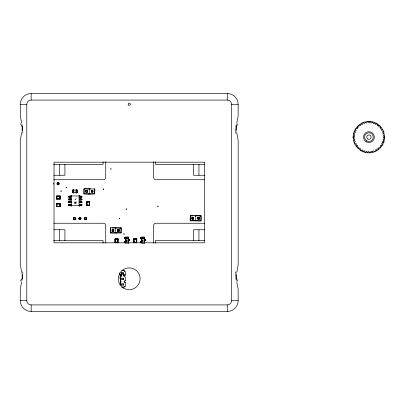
<?xml version="1.0" encoding="UTF-8"?>
<svg xmlns="http://www.w3.org/2000/svg" width="405" height="405" viewBox="0 0 405 405"><rect width="100%" height="100%" fill="white"/><g stroke="black" fill="none" stroke-linecap="round" stroke-linejoin="round"><path stroke-width="0.61" d="M68.622 197.093L71.017 197.184C67.999 197.594 68.045 195.762 71.017 196.106L68.622 196.243M68.637 205.401L68.627 204.54L68.622 205.401L71.017 205.492L71.012 204.545L68.627 204.54M68.637 202.632L68.627 201.771L68.622 202.632L71.017 202.723L71.017 201.685L68.627 201.771M68.637 199.862L68.627 199.002L68.622 199.862L71.017 199.954L71.017 198.916L68.627 199.002M68.637 197.093L68.637 196.243M81.901 205.401L79.522 205.537L81.916 205.401L81.901 204.55L79.522 204.464L81.916 204.55M129.236 240.555L129.236 239.689L129.752 239.694L129.747 240.555L128.441 240.58L129.747 240.555L129.732 239.694L128.441 239.654L129.236 239.689M145.284 240.555L145.289 239.689L145.8 239.694L145.8 240.555L144.494 240.58L145.8 240.555L145.785 239.694L144.494 239.654L145.289 239.689M124.811 238.484L125.591 238.515L125.591 237.619L124.294 237.624L124.31 238.484L124.811 238.484L124.811 237.619L125.591 237.619L125.591 238.515L124.294 238.479L124.294 237.624L124.811 237.619M125.079 238.484L125.079 237.619M140.859 238.484L141.644 238.515L141.639 237.619L140.348 237.624L140.363 238.484L140.859 238.484L140.864 237.619L141.639 237.619L141.644 238.515L140.348 238.479L140.348 237.624L140.864 237.619M141.127 238.484L141.132 237.619M56.862 206.672L56.872 203.847L59.915 203.836L59.915 206.672L56.862 206.672L56.872 203.847M56.862 198.921L56.872 196.096L59.915 196.086L59.915 198.921L56.862 198.921L56.872 196.096M59.915 206.672L59.915 203.836M59.915 198.921L59.915 196.086M124.806 242.63L124.811 241.765L125.601 241.744L124.294 241.77L124.294 242.625L125.606 242.666L124.294 242.625L124.31 241.77L124.811 241.765M140.859 242.63L140.864 241.765L141.654 241.744L140.348 241.77L140.348 242.625L141.654 242.666L140.348 242.625L140.363 241.77L140.864 241.765M76.084 192.831L77.137 192.805L72.849 192.8L72.839 190.026L72.849 192.8L73.897 192.831M69.701 202.637L69.706 201.776L71.017 201.685M69.701 199.868L69.706 199.007L71.017 198.916M69.701 197.098L69.706 196.238M69.701 205.406L69.706 204.545L71.012 204.545M80.833 202.637L80.838 201.776L81.916 201.781L81.911 202.642L79.522 202.728L79.522 201.695L81.916 201.781L81.911 202.642L79.522 202.728M80.833 199.868L80.838 199.007L81.916 199.012L81.911 199.873L79.522 199.959L79.522 198.921L81.916 199.012L81.911 199.873L79.522 199.959M80.833 205.406L80.838 204.545M80.833 197.119L80.843 196.238L81.916 196.243L81.916 197.093L79.527 197.098L79.522 196.152L81.916 196.243L81.901 197.093L79.527 197.098M84.012 193.919L83.967 188.882L94.775 188.907L94.735 193.813L84.012 193.919L84.012 188.776L90.568 188.943M83.921 193.787L88.695 194.111L89.348 193.787L90.001 194.111L94.689 193.919L94.775 188.907M110.251 232.779L110.337 227.767L121.156 228.061L121.211 228.881L121.014 232.91L110.337 232.91L121.06 232.804M121.014 232.91L121.1 227.899L112.084 227.883M199.812 216.032L200.996 215.789L201.042 220.826L190.234 220.801L190.32 215.789L195.002 215.592L195.655 215.916L200.996 215.789L200.996 220.933L190.178 220.634L190.32 215.789M85.82 192.107L85.82 190.583L85.82 192.107L87.343 192.107L87.343 190.583L85.82 190.583M87.202 191.995C86.933 188.279 88.381 193.711 85.941 191.955M91.353 192.107L91.353 190.583L91.353 192.107L92.877 192.107L92.877 190.583L91.353 190.583M92.877 192.107L92.877 190.583M112.144 229.579L112.144 231.103L113.668 231.103L113.668 229.579L112.144 229.579L112.144 231.103M113.552 229.731L113.668 231.103L112.266 230.951L113.552 231.007L113.668 229.579L112.291 229.691M117.678 231.103L117.678 229.579L117.678 231.103L119.207 231.103L119.207 229.579L117.678 229.579M117.794 230.961L119.207 231.103L119.207 229.579M193.651 219.12L193.534 217.748L192.243 217.693L192.127 219.12L192.127 217.596L192.127 219.12L193.651 219.12L193.651 217.596L192.127 217.596L193.651 217.596M197.66 219.12L197.66 217.596L197.66 219.12L199.189 219.12L199.189 217.596L197.66 217.596L199.189 217.596M199.073 217.738L199.189 219.12L199.068 217.748L197.807 217.708M353.094 136.703L354.851 134.946C352.947 133.316 353.636 130.856 356.213 130.704C354.907 128.572 356.324 126.431 358.82 127.094C358.238 124.659 360.242 123.064 362.414 124.462C362.612 121.971 365.011 121.07 366.641 123.069C367.467 120.751 370.297 120.644 371.096 123.054C372.721 121.156 375.197 121.839 375.339 124.416C377.47 123.115 379.612 124.527 378.953 127.023C381.383 126.441 382.978 128.451 381.581 130.618L383.834 131.817L383.97 132.222M384.745 137.548C384.968 136.075 383.91 139.943 382.988 139.305L384.107 141.598L383.945 142.109M76.039 202.095L76.018 202.262M74.839 201.979L74.9 202.186M68.622 199.862L69.437 199.862L69.498 199.012M68.622 202.632L69.437 202.632L69.498 201.781M68.622 205.401L69.437 205.401L69.498 204.55M81.041 199.862L81.101 199.012M81.041 202.632L81.101 201.781M127.221 241.719L126.942 241.719M143.274 241.719L142.995 241.719M22.143 129.59L22.143 126.142M22.143 278.858L22.143 275.41M236.272 126.142L236.272 129.59M236.272 275.41L236.272 278.858M126.735 240.535L126.957 240.778M126.735 241.269L126.957 241.507M142.788 240.535L143.011 240.778M142.788 241.269L142.904 241.522L142.813 241.208M76.039 198.587L76.003 198.399M126.76 240.474L126.866 240.793M126.76 241.208L126.866 241.527M142.813 240.474L142.914 240.793M127.18 240.292L126.856 240.059L127.226 240.155M22.007 130.764L21.946 131.185M22.007 280.027L21.946 280.452M236.409 124.973L236.474 124.548M236.409 274.236L236.474 273.815M120.563 283.065L120.963 281.399L120.265 280.878L120.781 281.637L120.067 284.973M21.698 132.536L20.25 140.221L20.25 264.617L21.698 272.464M21.698 281.799L20.285 288.816L20.25 300.561A10.894 10.894 0 0 0 31.145 311.46L227.271 311.46A10.894 10.894 0 0 0 238.165 300.561L238.13 288.816L236.722 281.799M236.722 123.201L238.13 116.184L238.165 104.439A10.894 10.894 0 0 0 227.271 93.54L31.145 93.54A10.894 10.894 0 0 0 20.25 104.439L20.285 116.184L21.698 123.201M236.722 272.464L237.31 269.862M73.826 192.831L73.735 192.679A4.875 4.875 0 0 0 73.735 190.153L73.791 190.001M237.401 269.472L238.165 264.617L238.165 140.383L236.722 132.536M120.963 281.399L120.781 281.637L119.824 277.192L121.135 276.21L122.042 273.41L121.895 272.636L123.292 272.636L123.292 274.033L124.057 276.21L125.363 277.192L125.363 280.549L124.006 281.637L125.363 282.725L125.363 286.082L124.041 287.16L121.718 287.17M120.736 281.971L120.482 284.796M123.292 272.636L123.292 274.033L124.057 276.21M121.895 279.566L121.895 278.174L123.292 278.174L123.292 279.566L121.895 279.566L121.895 278.174M123.292 278.174L123.292 279.566M121.895 285.105L121.895 283.708L123.292 283.708L123.292 285.105L121.895 285.105L121.895 283.708M123.292 283.708L123.292 285.105M124.057 275.992L125.363 275.015L125.363 271.659L124.057 270.565L121.728 270.586M73.705 192.79L73.7 190.026L72.839 190.026L76.277 190.041L76.155 192.831M73.725 192.785L72.87 192.765M127.008 238.798L127.074 239.163L126.795 239.031M143.102 238.798C143.021 238.545 142.879 239.492 142.849 239.031M383.91 142.211L381.626 143.547C382.938 145.673 381.505 147.82 379.019 147.157L378.488 149.734M199.169 218.457L199.189 218.133M121.135 276.21L121.895 274.033L121.895 272.636M126.33 237.684L126.497 237.583C127.448 237.851 125.99 238.322 126.664 238.15L126.497 237.583M142.383 237.684L142.55 237.583C143.502 237.851 142.044 238.322 142.717 238.15L142.55 237.583M110.337 227.767L110.337 232.91L111.522 232.662M120.953 274.55L120.482 275.501L121.895 274.033L123.292 274.033L125.363 275.015M86.857 205.664L86.857 201.523L89.692 201.523L89.692 205.664L86.857 205.664L86.857 201.523M89.692 204.9L89.692 205.664L89.692 201.523L89.692 202.282M115.091 242.747L115.091 238.606L117.921 238.606L117.921 242.747L115.091 242.747L115.091 238.606M117.921 241.987L117.921 242.747L117.921 238.606L117.921 239.37M133.908 239.37L133.908 238.606L133.908 242.747L136.743 242.747L136.743 238.606L133.908 238.606L133.908 242.747L133.908 241.987M136.743 242.747L136.743 238.606M126.831 239.102L127.15 238.839M89.687 202.075L89.692 205.117L86.857 205.117L86.857 202.065L89.692 202.065L86.857 202.065M117.916 239.163L117.921 242.205L115.091 242.205L115.091 239.152L117.921 239.152L115.091 239.152M136.733 239.163L136.743 242.205L133.908 242.205L133.908 239.152L136.743 239.152L133.908 239.152M142.909 238.844L143.203 238.839M88.695 194.111L89.348 193.458L90.001 194.111M115.02 233.108L115.673 232.455L116.331 233.108M201.082 215.916L196.314 215.592L195.655 216.245L195.002 215.592M125.626 243.268L125.626 236.981M141.674 243.268L141.674 236.981M77.092 190.066L77.132 192.795L77.092 190.066L76.155 190.001M125.363 280.549L124.026 281.637L125.363 282.725M124.71 286.573L125.363 286.082M378.402 149.799L377.88 150.174L375.425 149.789C375.227 152.285 372.828 153.176 371.193 151.176C370.064 153.515 367.826 153.596 366.738 151.192C365.113 153.095 362.642 152.407 362.5 149.83C360.349 151.095 358.238 149.749 358.886 147.228L356.375 146.782L356.117 146.438M56.315 196.086L60.456 196.086L60.456 198.921L56.315 198.921L56.315 196.086L60.456 196.086M59.697 198.921L60.456 198.921L56.315 198.921L57.08 198.921M56.315 203.836L60.456 203.836L60.456 206.672L56.315 206.672L56.315 203.836L60.456 203.836M59.697 206.672L60.456 206.672L56.315 206.672L57.08 206.672M85.156 219.93L86.204 219.237L86.204 217.839L84.812 217.839L84.812 219.237L86.204 219.237L85.252 219.707M199.189 218.614L199.169 218.148M196.314 215.592L195.655 215.916L195.655 220.801M119.824 272.778L119.824 275.015L121.895 274.033M58.806 182.969L57.414 182.969L57.414 184.361L58.806 184.361L58.806 182.969L57.414 182.969M57.414 184.361L58.806 184.361M75.138 217.839L73.74 217.839L73.74 219.237L75.138 219.237L75.138 217.839L73.74 217.839M73.74 219.237L75.138 219.237M80.671 217.839L79.279 217.839L79.279 219.237L80.671 219.237L80.671 217.839L79.279 217.839M79.279 219.237L80.671 219.237M86.204 217.839L84.812 217.839M84.812 219.237L86.204 219.237M73.826 190.001L72.89 190.056M119.936 228.243L121.1 227.899M77.107 192.75L76.282 192.785L76.191 192.451M368.509 121.297L369.34 121.297M79.522 198.921L80.838 199.007M79.522 201.695L80.838 201.776M80.489 197.098L80.352 196.238L79.582 197.098L79.522 196.152L80.843 196.238M68.637 199.012L69.706 199.007M68.637 201.781L69.706 201.776M68.637 204.55L69.706 204.545M31.145 100.081L227.271 100.081A4.359 4.359 0 0 1 231.63 104.439L231.63 300.561A4.359 4.359 0 0 1 227.271 304.919L31.145 304.919A4.359 4.359 0 0 1 26.786 300.561L26.786 104.439A4.359 4.359 0 0 1 31.145 100.081L31.145 93.54M20.25 104.439L26.786 104.439M231.63 104.439L238.165 104.439M53.607 164.364L103.057 164.364L103.057 161.848M204.808 164.364L155.358 164.364L155.358 161.848M53.87 175.259L64.921 175.259L64.921 164.364M204.545 175.259L193.494 175.259L193.494 164.364M53.855 179.719L103.533 179.719A2.207 2.207 0 0 0 105.74 177.511L105.74 161.767M204.49 179.719L155.834 179.719A2.207 2.207 0 0 1 153.627 177.511L153.627 161.767M74.859 199.792L75.527 199.792M53.855 223.246L103.533 223.246A2.207 2.207 0 0 1 105.74 225.453L105.74 243.106M204.49 223.246L155.834 223.246A2.207 2.207 0 0 0 153.627 225.453L153.627 243.106M53.87 229.741L64.921 229.741L64.921 240.636M204.545 229.741L193.494 229.741L193.494 240.636M125.808 237.163L128.42 236.981L128.42 243.268L128.238 237.163L125.808 237.163L125.808 243.086L128.238 243.086M141.856 237.163L144.474 236.981L144.474 243.268L141.861 243.081L141.856 237.163L144.286 237.168L144.291 243.086M53.607 240.636L103.057 240.636L103.057 243.152M204.808 240.636L155.358 240.636L155.358 243.152M20.25 300.561L26.786 300.561M231.63 300.561L238.165 300.561M86.867 205.107L89.692 205.117M127.2 238.413L126.942 238.641L127.226 238.474M143.254 238.413L142.803 238.575L143.279 238.474M115.096 242.195L117.921 242.205M133.918 242.195L136.743 242.205M190.274 215.895L193.266 215.905M69.437 199.862L71.017 199.954M69.437 202.632L71.017 202.723M69.437 205.401L71.017 205.492L70.956 204.545L70.186 205.411L70.05 204.545M122.31 287.16L124.057 287.175M122.3 270.586L124.046 270.606L124.71 271.603M91.5 190.694L92.76 190.735M85.961 190.694L87.222 190.735M91.474 191.955L92.735 191.995M197.782 218.968L199.042 219.009M192.248 218.968L193.509 219.009M117.825 229.691L119.085 229.731M117.799 230.951L119.06 230.987M76.191 190.001L77.132 190.036L76.246 190.153A4.875 4.875 0 0 0 76.246 192.679L76.287 192.81M75.867 201.913L75.892 202.075M126.775 238.621L126.75 238.575M142.945 240.084L143.026 240.18M119.824 275.015L121.135 275.992M75.33 199.432L75.376 199.549M384.745 136.713L384.75 137.062L382.973 134.85L383.991 132.278M353.094 137.563L354.866 139.401C352.866 141.031 353.762 143.431 356.258 143.633L355.868 146.083L356.117 146.438M75.958 218.958L75.846 218.644L76.024 219.08M236.474 131.185L236.409 130.764M236.474 280.452L236.409 280.027M21.946 124.548L22.007 124.973M21.946 273.815L22.007 274.236M144.828 239.694L144.869 240.555M141.279 237.619L141.325 238.479M141.279 241.765L141.325 242.625M128.775 239.694L128.815 240.555M125.231 237.619L125.272 238.479M125.231 241.765L125.272 242.625M80.099 196.243L80.134 197.093M70.404 204.55L70.44 205.401M145.405 239.694L145.415 240.555M140.732 241.765L140.743 242.625M129.357 239.694L129.362 240.555M124.679 241.765L124.689 242.625M140.727 237.624L140.732 238.479M124.679 237.624L124.679 238.479M80.099 204.55L80.099 205.401M70.44 196.243L70.44 197.093M144.955 239.689L144.955 240.56M141.193 241.765L141.193 242.63M128.901 239.689L128.901 240.56M125.14 241.765L125.145 242.63M81.101 196.243L81.101 197.093M81.101 204.55L81.101 205.401M80.352 199.007L80.357 199.873M80.352 201.776L80.357 202.642M80.352 204.545L80.357 205.411M70.181 196.233L70.186 197.098M70.181 199.002L70.186 199.868M70.181 201.771L70.186 202.642M69.437 196.243L69.437 197.093M80.099 199.012L80.099 199.862M80.099 201.781L80.099 202.632M70.44 199.012L70.44 199.862M70.44 201.781L70.44 202.632M235.988 125.616L235.988 130.121M235.988 274.879L235.988 279.384M227.271 93.54L227.271 100.081M227.271 304.919L227.271 311.46M198.941 164.364L198.941 175.259M198.941 229.741L198.941 240.636M120.482 276.701L120.482 281.04M115.673 227.899L115.673 232.779M89.348 188.907L89.348 193.787M76.024 202.616L76.024 203.32M75.877 202.616L75.877 203.143L75.289 203.143L75.289 202.682M74.859 202.647L74.859 203.143M74.712 202.647L74.712 203.32M59.474 164.364L59.474 175.259M59.474 229.741L59.474 240.636M31.145 304.919L31.145 311.46M22.427 125.616L22.427 130.121M22.427 274.879L22.427 279.384M237.502 125.044A17.268 7.518 -85.4 0 1 237.705 123.854M236.748 126.239A14.843 9.102 -88.6 0 1 236.874 125.125M235.968 130.906A14.843 10.039 89.6 0 1 235.816 129.681M235.806 133.144A17.268 9.598 87.6 0 1 235.502 131.65M237.705 281.146A17.268 7.518 85.4 0 1 237.502 279.956M236.874 279.875A14.843 9.102 88.6 0 1 236.748 278.761M235.816 275.319A14.843 10.039 -89.6 0 1 235.968 274.094M235.502 273.35A17.268 9.598 -87.6 0 1 235.806 271.856M20.918 279.956A17.268 7.518 -85.4 0 1 20.716 281.146M21.673 278.761A14.843 9.102 -88.6 0 1 21.546 279.875M22.452 274.094A14.843 10.039 89.6 0 1 22.604 275.319M22.614 271.856A17.268 9.598 87.6 0 1 22.913 273.35M20.716 123.854A17.268 7.518 85.4 0 1 20.918 125.044M21.546 125.125A14.843 9.102 88.6 0 1 21.673 126.239M22.604 129.681A14.843 10.039 -89.6 0 1 22.452 130.906M22.913 131.65A17.268 9.598 -87.6 0 1 22.614 133.144M53.668 183.176A1.2 1.2 0 0 1 53.668 184.153M87.191 190.542A1.088 1.088 0 0 1 87.364 192.203M113.314 229.427A1.088 1.088 0 0 1 113.314 231.447M112.499 231.447A1.088 1.088 0 0 1 111.982 231.017M119.278 231.139A1.088 1.088 0 0 1 118.852 231.447M118.037 231.447A1.088 1.088 0 0 1 117.658 231.194M123.333 274.281A1.2 1.2 0 0 1 123.196 274.372M121.996 274.372A1.2 1.2 0 0 1 121.677 274.104M121.677 272.565A1.2 1.2 0 0 1 121.925 272.342M121.794 285.297A1.2 1.2 0 0 1 121.677 285.176M192.552 219.297A1.088 1.088 0 0 1 192.41 217.282M193.367 217.282A1.088 1.088 0 0 1 193.772 217.622M199.473 218.563A1.088 1.088 0 0 1 198.688 219.318M197.432 217.819A1.088 1.088 0 0 1 197.949 217.282M198.901 217.282A1.088 1.088 0 0 1 199.473 217.961M71.482 195.944L71.477 205.705L71.042 206.145L71.477 205.705L79.061 205.7L79.501 206.145L79.061 205.7L79.056 195.944L79.496 195.499L79.056 195.944L71.482 195.944L71.032 195.514L71.482 195.944M353.089 137.098C353.089 138.075 353.089 136.323 353.089 137.047M357.286 145.329C356.203 147.673 358.06 149.44 360.389 148.524C360.08 151.085 362.399 152.189 364.328 150.599C364.702 153.12 367.497 153.5 368.717 151.359C369.978 153.611 372.499 153.146 373.126 150.726C375.02 152.477 377.273 151.257 377.126 148.756C379.465 149.84 381.232 147.982 380.315 145.653C382.882 145.962 383.986 143.643 382.396 141.715C384.927 141.213 385.261 138.672 383.155 137.325C385.408 136.055 384.937 133.559 382.517 132.916C384.249 131.007 383.064 128.785 380.553 128.922C381.632 126.547 379.784 124.856 377.45 125.727C377.738 123.145 375.455 122.082 373.506 123.647C373 121.115 370.474 120.786 369.117 122.887C367.851 120.634 365.35 121.105 364.708 123.525C362.799 121.799 360.577 122.973 360.713 125.489C358.329 124.426 356.668 126.249 357.519 128.598C354.947 128.345 353.869 130.557 355.443 132.536C352.917 133.053 352.573 135.564 354.684 136.925C352.431 138.181 352.897 140.707 355.317 141.335C353.565 143.228 354.79 145.481 357.286 145.329M60.821 191.114C61.651 192.198 61.459 189.97 60.826 191.094M66.081 187.52C66.931 188.583 66.683 186.381 66.086 187.469M103.169 189.181C104.065 190.218 103.72 188.026 103.174 189.13M110.641 168.976C111.436 170.075 111.289 167.852 110.641 168.951M119.217 218.513C120.088 219.576 119.829 217.369 119.222 218.492M123.647 234.014C124.517 235.072 124.254 232.87 123.647 233.989M126.137 209.107C126.998 210.16 126.73 207.988 126.142 209.061M157.687 206.337C158.608 207.39 158.163 205.183 157.687 206.337M204.388 162.187L54.027 162.187L54.027 242.813L204.388 242.813L204.388 162.187M78.919 218.715L79.177 219.085L78.762 218.214L78.919 218.715M366.738 140.899A4.359 4.359 0 0 0 373.278 137.123A4.359 4.359 0 0 0 366.738 133.351A4.359 4.359 0 0 0 366.738 140.899M367.831 139.011A2.177 2.177 0 0 0 371.096 137.123A2.177 2.177 0 0 0 367.831 135.24A2.177 2.177 0 0 0 367.831 139.011M366.196 141.841A5.447 5.447 0 0 0 374.367 137.123A5.447 5.447 0 0 0 366.196 132.405A5.447 5.447 0 0 0 366.196 141.841M123.763 288.208A10.894 10.894 0 0 0 140.105 278.772A10.894 10.894 0 0 0 123.763 269.335A10.894 10.894 0 0 0 123.763 288.208M128.699 105.138A1.088 1.088 0 0 0 130.334 104.191A1.088 1.088 0 0 0 128.699 103.25A1.088 1.088 0 0 0 128.699 105.138M57.51 184.705A1.2 1.2 0 0 0 59.307 183.667A1.2 1.2 0 0 0 57.51 182.63A1.2 1.2 0 0 0 57.51 184.705M73.842 219.576A1.2 1.2 0 0 0 75.639 218.538A1.2 1.2 0 0 0 73.842 217.5A1.2 1.2 0 0 0 73.842 219.576M79.375 219.576A1.2 1.2 0 0 0 81.172 218.538A1.2 1.2 0 0 0 79.375 217.5A1.2 1.2 0 0 0 79.375 219.576M84.908 219.576A1.2 1.2 0 0 0 86.705 218.538A1.2 1.2 0 0 0 84.908 217.5A1.2 1.2 0 0 0 84.908 219.576"/></g></svg>
